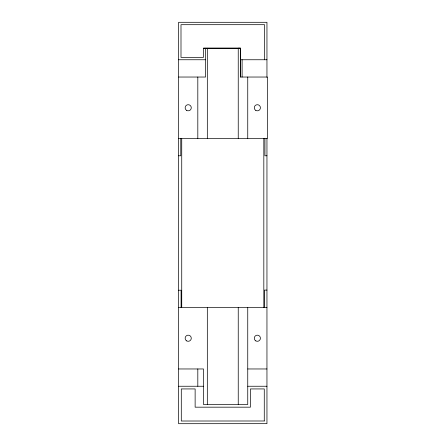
<?xml version="1.0" encoding="UTF-8"?>
<svg xmlns="http://www.w3.org/2000/svg" width="446" height="446" viewBox="0 0 446 446"><rect width="100%" height="100%" fill="white"/><g stroke="black" fill="none" stroke-linecap="round" stroke-linejoin="round"><path stroke-width="0.67" d="M264.562 59.753L264.562 24.692L180.998 24.692L180.998 57.361L203.482 57.361L203.482 48.185L240.461 48.185L240.461 77.035L267.394 77.035L267.394 138.494L178.606 138.494M203.482 48.185L240.461 48.185L240.461 77.035M178.606 59.753L205.567 59.753M266.953 59.753L240.461 59.753L240.439 48.229L238.242 48.229L238.242 138.494M178.606 77.035L205.567 77.035L205.567 48.229M178.606 155.782L180.786 155.782L180.786 138.494M266.953 155.782L264.93 155.782L264.93 138.494M266.953 290.09L264.461 290.09L264.461 307.506M178.606 290.218L181.082 290.218L181.082 307.506M178.606 307.506L266.953 307.506M178.606 368.965L203.482 368.965L203.482 404.494L247.747 404.494L247.747 307.506M247.747 368.965L266.953 368.965M178.606 386.247L203.482 386.247M247.747 386.247L266.953 386.247M266.953 77.348L266.953 22.3L178.606 22.3L178.606 423.7L266.953 423.672L266.953 138.494M263.826 138.494L263.826 307.506M247.747 77.035L247.747 138.494M242.106 59.753L242.106 77.035M238.242 307.506L238.242 404.494M207.323 48.229L207.323 138.494M207.323 307.506L207.323 404.494M197.812 77.035L197.812 138.494M197.812 368.965L197.812 386.247M181.734 138.494L181.734 307.506M264.272 420.991L181.293 421.018L181.293 388.934L195.131 388.934L195.131 407.176L250.429 407.176L250.429 388.934L264.272 388.934L264.272 420.991M255.814 340.895A3.072 3.072 0 0 0 260.425 338.235A3.072 3.072 0 0 0 255.814 335.576A3.072 3.072 0 0 0 255.814 340.895M186.673 340.895A3.072 3.072 0 0 0 191.284 338.235A3.072 3.072 0 0 0 186.673 335.576A3.072 3.072 0 0 0 186.673 340.895M186.673 110.424A3.072 3.072 0 0 0 191.284 107.765A3.072 3.072 0 0 0 186.673 105.105A3.072 3.072 0 0 0 186.673 110.424M255.814 110.424A3.072 3.072 0 0 0 260.425 107.765A3.072 3.072 0 0 0 255.814 105.105A3.072 3.072 0 0 0 255.814 110.424"/></g></svg>
